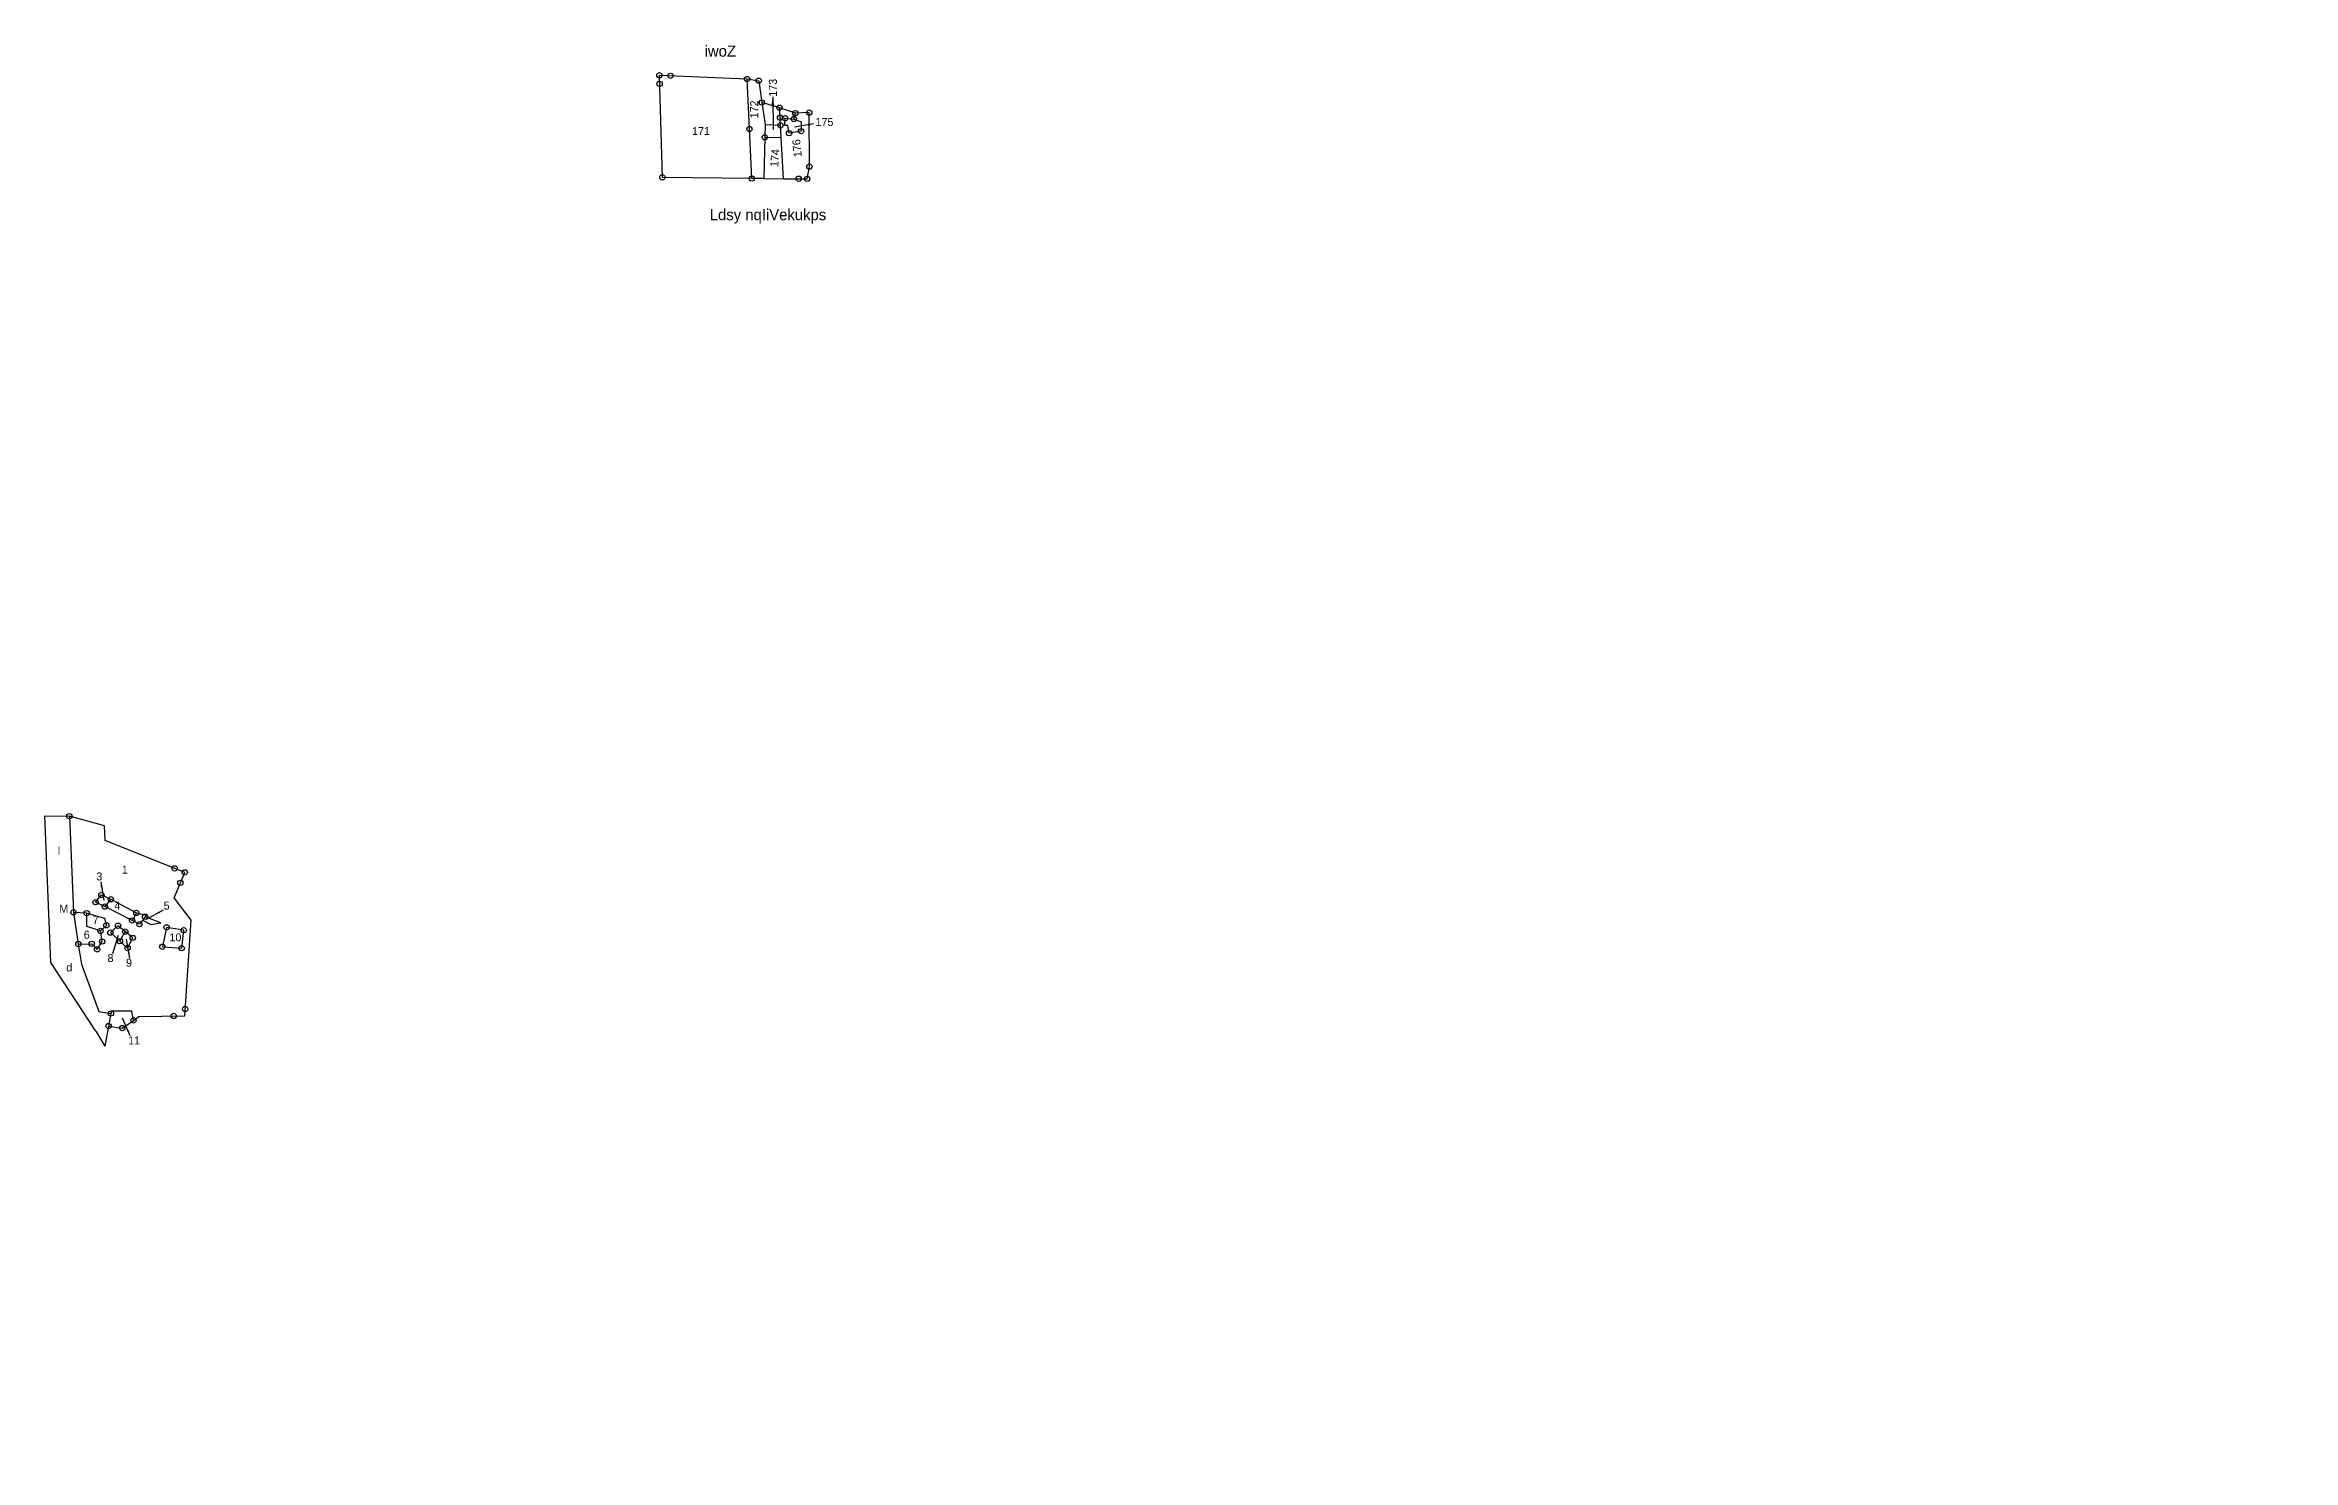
# Model space of a CAD drawing. Header units: metres. Extents: x -219 to 311408, y 87 to 1936973.
# Drawn here: x -219 to 287, y 87 to 406 of the extents above; entities that cross this region are included whole.
import ezdxf

# ---------------------------------------------------------------- set-up
doc = ezdxf.new("R2010")
doc.units = ezdxf.units.M
doc.header["$LTSCALE"] = 0.3
doc.header["$MEASUREMENT"] = 0
doc.header["$PDMODE"] = 1
doc.layers.get('0').update_dxf_attribs({"linetype": 'CONTINUOUS'})
for name, color, linetype in [('OFF', 1, 'CONTINUOUS'), ('POLY_PARCEL', 6, 'CONTINUOUS'), ('POLY_ROAD', 30, 'CONTINUOUS'), ('SYM_ARROW', 1, 'CONTINUOUS'), ('SYM_STONE', 1, 'CONTINUOUS'), ('TEXT_MAPIN', 7, 'CONTINUOUS'), ('TEXT_MAPOUT', 7, 'CONTINUOUS'), ('TEXT_PARCEL', 7, 'CONTINUOUS')]:
    doc.layers.add(name, color=color, linetype=linetype)
doc.styles.add('TEXT_MAP', font='')
doc.styles.get('TEXT_MAP').set_extended_font_data('Kruti Dev 050')
doc.dimstyles.get("Standard").update_dxf_attribs({"dimtxt": 0.18, "dimasz": 0.18, "dimexe": 0.18, "dimexo": 0.0625, "dimgap": 0.09, "dimtad": 0, "dimtih": 1, "dimtoh": 1, "dimdec": 4, "dimzin": 0, "dimdsep": 46, "dimtxsty": 'Standard', "dimcen": 0.09, "dimadec": 0, "dimazin": 0, "dimtfac": 1, "dimtdec": 4, "dimtofl": 0, "dimtmove": 0, "dimatfit": 3, "dimfxl": 0, "dimtolj": 1, "dimtzin": 0, "dimarcsym": 0})

# ---------------------------------------------------------------- blocks, each defined once
blk = doc.blocks.new('STONE')
blk.add_circle((0, 0), 0.851)
blk = doc.blocks.new('TEXTARROW')
blk.add_leader([(0.04, -0.01), (8.68, -0.01)], dimstyle='Standard', override={"dimtxt": 2.5, "dimasz": 2.5, "dimexe": 1.25, "dimexo": 0.625, "dimgap": 0.625, "dimtad": 1, "dimtih": 0, "dimtoh": 0, "dimzin": 8, "dimcen": 2.5, "dimtofl": 1})
blk = doc.blocks.new('5')
at = {"layer": 'POLY_PARCEL'}
for points in [[(-80.21, 376.06), (-80.88, 399.02), (-61.16, 398.19)], [(-60.08, 375.8), (-61.16, 398.19)], [(-61.16, 398.19), (-58.53, 397.81), (-57.83, 392.9)], [(-53.85, 391.72), (-57.83, 392.9)], [(-57.83, 392.9), (-57.11, 387.96)], [(-53.73, 389.48), (-53.85, 391.72)], [(-50.3, 390.5), (-53.85, 391.72)], [(-53.73, 389.48), (-52.59, 389.36)], [(-53.64, 387.77), (-53.73, 389.48)], [(-52.98, 375.75), (-47.63, 375.73), (-47.13, 378.48), (-47.17, 390.63), (-50.3, 390.5)], [(-50.64, 389.17), (-50.3, 390.5)], [(-57.17, 385.08), (-57.36, 375.77)], [(-57.11, 387.96), (-57.17, 385.08)], [(-57.17, 385.08), (-53.49, 385.01)], [(-57.11, 387.96), (-53.64, 387.77)], [(-53.49, 385.01), (-53.64, 387.77)], [(-52.98, 375.75), (-53.49, 385.01)], [(-50.64, 389.17), (-49.01, 388.54), (-49.01, 386.46), (-51.72, 386), (-52.02, 387.71), (-52.64, 387.75), (-52.59, 389.36)], [(-52.59, 389.36), (-50.64, 389.17)], [(-60.08, 375.8), (-80.21, 376.06)], [(-57.36, 375.77), (-60.08, 375.8)], [(-57.36, 375.77), (-52.98, 375.75)]]:
    blk.add_lwpolyline(points, dxfattribs=at)
at = {"layer": 'SYM_ARROW'}
for p, xscale, yscale, zscale, rotation in [((-55.39, 394.19), 0.8514448712787752, 0.8514448712787752, 0.8514448712787752, 271.1576039135763), ((-46.21, 388.08), 0.5, 0.5, 0.5, 189.892367860913)]:
    blk.add_blockref('TEXTARROW', p, dxfattribs=dict(at, xscale=xscale, yscale=yscale, zscale=zscale, rotation=rotation))
at = {"layer": 'SYM_STONE', "xscale": 0.7, "yscale": 0.7, "zscale": 0.7}
for p in [(-80.88, 399.02), (-78.37, 398.91), (-80.83, 397.1), (-61.16, 398.19), (-58.53, 397.81), (-57.83, 392.9), (-53.85, 391.72), (-53.73, 389.48), (-52.59, 389.36), (-50.64, 389.17), (-50.3, 390.5), (-47.17, 390.63), (-60.62, 386.92), (-57.17, 385.08), (-53.64, 387.77), (-51.72, 386), (-49.01, 386.46), (-80.21, 376.06), (-60.08, 375.8), (-49.55, 375.74), (-47.63, 375.73), (-47.13, 378.48)]:
    blk.add_blockref('STONE', p, dxfattribs=at)
at = {"layer": 'TEXT_MAPOUT', "style": 'TEXT_MAP'}
for s, p in [('iwoZ', (-70.71, 403.22)), ('Ldsy nqIiVekukps', (-69.55, 366.42))]:
    blk.add_text(s, height=2.5, dxfattribs=at).set_placement(p)
at = {"layer": 'TEXT_PARCEL', "style": 'TEXT_MAP'}
for s, rotation, p in [('173', 90, (-54.45, 394.21)), ('172', 90, (-58.66, 389.34)), ('176', 95.7144, (-48.84, 380.7)), ('174', 86.421, (-54.14, 378.34))]:
    blk.add_text(s, height=1.8, rotation=rotation, dxfattribs=at).set_placement(p)
for s, p in [('175', (-45.76, 387.61)), ('171', (-73.53, 385.58))]:
    blk.add_text(s, height=1.8, dxfattribs=at).set_placement(p)
blk = doc.blocks.new('6')
at = {"layer": 'OFF'}
for points in [[(41.47, 310.05), (46.97, 309.97)], [(52.93, 261.62), (54.93, 258.21)]]:
    blk.add_lwpolyline(points, dxfattribs=at)
at = {"layer": 'POLY_PARCEL'}
for points in [[(61.4, 264.03), (62.62, 264.88), (72.92, 265.08), (74.33, 286.57), (70.54, 291.61), (72.92, 297.32), (55.04, 304.52), (54.83, 307.81), (46.97, 309.97)], [(50.86, 288.16), (47.89, 288.32)], [(54.95, 289.63), (52.86, 290.61), (54.17, 292.25), (56.3, 291.27)], [(56.3, 291.27), (54.95, 289.63)], [(61.07, 286.51), (54.95, 289.63)], [(56.3, 291.27), (62.03, 288.2)], [(48.98, 281.2), (52, 281.24), (53.19, 280.01), (54.34, 281.77), (53.97, 284.15)], [(50.86, 288.16), (54.83, 287.05), (55.28, 285.41), (53.97, 284.15)], [(53.97, 284.15), (50.86, 285.17), (50.86, 288.16)], [(59.53, 283.99), (57.9, 285.33), (56.18, 283.78)], [(56.18, 283.78), (58.35, 281.84)], [(58.35, 281.84), (59.53, 283.99)], [(58.35, 281.84), (60.07, 280.3), (61.22, 282.59), (59.53, 283.99)], [(62.03, 288.2), (61.07, 286.51)], [(63.42, 286.57), (62.73, 285.66), (61.07, 286.51)], [(62.03, 288.2), (64.25, 287.67)], [(63.42, 286.57), (65.31, 285.62), (67.56, 285.99), (64, 287.35)], [(64, 287.35), (63.42, 286.57)], [(64.25, 287.67), (64, 287.35)], [(68.83, 284.96), (67.89, 280.59), (72.23, 280.26), (72.68, 284.31), (68.83, 284.96)], [(55.78, 262.74), (58.87, 262.29), (61.4, 264.03)], [(61.4, 264.03), (61, 266.12), (56.45, 266.07), (56.31, 265.58)]]:
    blk.add_lwpolyline(points, dxfattribs=at)
at = {"layer": 'POLY_ROAD'}
for points in [[(52.93, 261.62), (42.76, 277.03), (41.47, 310.05)], [(46.97, 309.97), (47.89, 288.32)], [(47.89, 288.32), (48.98, 281.2)], [(48.98, 281.2), (49.68, 276.7), (53.6, 266.04), (56.31, 265.58)], [(56.31, 265.58), (55.78, 262.74)], [(55.78, 262.74), (54.93, 258.21)]]:
    blk.add_lwpolyline(points, dxfattribs=at)
at = {"layer": 'SYM_ARROW', "xscale": 0.5, "yscale": 0.5, "zscale": 0.5}
for p, rotation in [((54.01, 295.25), 279.4693661054827), ((68.05, 288.83), 209.0361179715846), ((56.74, 279.08), 73.28862704733432), ((60.55, 278), 99.76333093451467), ((60.67, 260.52), 113.9786083736843)]:
    blk.add_blockref('TEXTARROW', p, dxfattribs=dict(at, rotation=rotation))
at = {"layer": 'SYM_STONE', "xscale": 0.7, "yscale": 0.7, "zscale": 0.7}
for p in [(46.97, 309.97), (70.65, 298.23), (71.94, 294.97), (72.92, 297.32), (47.89, 288.32), (50.86, 288.16), (52.86, 290.61), (54.17, 292.25), (54.95, 289.63), (56.3, 291.27), (62.03, 288.2), (53.97, 284.15), (55.28, 285.41), (56.18, 283.78), (57.9, 285.33), (59.53, 283.99), (61.07, 286.51), (61.22, 282.59), (62.73, 285.66), (64, 287.35), (68.83, 284.96), (72.68, 284.31), (48.98, 281.2), (52, 281.24), (53.19, 280.01), (54.34, 281.77), (58.35, 281.84), (60.07, 280.3), (67.89, 280.59), (72.23, 280.26), (55.78, 262.74), (56.31, 265.58), (61.4, 264.03), (70.44, 265.03), (73.01, 266.58), (58.87, 262.29)]:
    blk.add_blockref('STONE', p, dxfattribs=at)
at = {"layer": 'TEXT_MAPIN', "style": 'TEXT_MAP'}
for s, p in [('l', (44.37, 301.31)), ('M', (44.72, 288.23)), ('d', (46.27, 275.03))]:
    blk.add_text(s, height=1.8, dxfattribs=at).set_placement(p)
at = {"layer": 'TEXT_PARCEL', "style": 'TEXT_MAP'}
for s, p in [('1', (58.77, 297.03)), ('3', (53.03, 295.51)), ('4', (57.1, 288.95)), ('5', (68.17, 288.95)), ('6', (50.2, 282.4)), ('7', (52.22, 285.73)), ('10', (69.48, 281.81)), ('8', (55.55, 277.15)), ('9', (59.72, 276.1)), ('11', (60.19, 258.62))]:
    blk.add_text(s, height=1.8, dxfattribs=at).set_placement(p)

msp = doc.modelspace()

# ---------------------------------------------------------------- linework, layer by layer
at = {"layer": 'POLY_PARCEL'}
for p in [(197.06, 400.49), (286.59, 400.19), (167.5, 397.42), (182.95, 397.26), (186.15, 390.43), (193.18, 393.43), (194.08, 390.02), (196.2, 392.69), (198.17, 394.39), (199.48, 390.28), (242.39, 391.92), (246.14, 390.18), (245.25, 388.31), (196.36, 379.83), (235.4, 382.26), (62.32, 374.99), (74.03, 374.55), (77.29, 377.86), (80.86, 377.95), (82.4, 375.2), (155.82, 377.96), (171.19, 374.87), (185.37, 376.26), (209.02, 377.68), (238.26, 379.25), (275.97, 376.16), (77.56, 374), (82.65, 370.73), (155.51, 372.85), (184.78, 372.2), (191.29, 369.76), (198.96, 369.66), (222.01, 371.32), (77.66, 367.95), (156.74, 368.36), (181.92, 364.16), (185.99, 365.03), (197.02, 368.15), (157.33, 361.23), (178.06, 362.28), (208.32, 360.76), (153.81, 357.05), (197.24, 354.63), (232.43, 354.8), (158.55, 350.09), (210.58, 349.27), (170.5, 347.51), (190.37, 346.19), (199.8, 338.43), (222.11, 334.1), (227.12, 338.17), (240.65, 334.15), (172.34, 332.35), (198.1, 330.26), (247.61, 331.47), (263.67, 330.74), (197.07, 326.22), (200.58, 328.1), (256.39, 327.55), (188.83, 320.55), (200.43, 319.81), (262.47, 323.33), (171.52, 316.66), (234.87, 317.22), (170.16, 300.88), (197.8, 301.62), (211.59, 298.86), (249.27, 302.68), (198.87, 297.8), (54.58, 290.95), (58.55, 288.9), (138.85, 289.29), (230.49, 292.56), (45.49, 284.29), (51.18, 284.19), (52.96, 286.16), (57.85, 283.6), (62.5, 286.94), (64.91, 286.49), (69.22, 287.15), (124.79, 287.12), (168.47, 283.52), (59.76, 282.16), (70.41, 282.63), (238.59, 274.05), (197.29, 269.63), (212.51, 272.84), (58.71, 264.22), (164.36, 264.8), (230.84, 266.92), (192.47, 255.97), (194.51, 257.03), (159.72, 249.52), (217.59, 252.22), (195.16, 238.32), (160.21, 234.75), (189.47, 237.5), (213.95, 236.37), (132, 228.3), (188.75, 231.8), (154.3, 223.88), (188.57, 224.01), (187.8, 214.88), (134.23, 208.05), (160.05, 209.13), (200.87, 207.38), (188.97, 206.32), (163.43, 197.11), (183.16, 195.46), (131.53, 188.36), (137.49, 187.25), (183.99, 191.52), (187.28, 190.73), (190.2, 189.8), (154.87, 185.6), (178.81, 178.27), (199.21, 181.86), (182.64, 172.27), (178.02, 168.88), (151.5, 164.66), (135.59, 159.03), (149.02, 151.72), (197.85, 155.12), (142.4, 151.17), (162.58, 151.36), (163.33, 143.31), (155.9, 137.44), (166.72, 138.66), (183.52, 139.55), (197.57, 139.43), (167.19, 134.59), (151.95, 126.58), (160.73, 122.96), (180.2, 124.69), (146.54, 115.1), (190.4, 114.83), (136.7, 108.76), (163.71, 97.2), (154.06, 87.78), (175.02, 87.45)]:
    msp.add_point(p, dxfattribs=at)

# ---------------------------------------------------------------- block references
for name, p in [('5', (0, 0)), ('6', (-260.56, -77.65))]:
    msp.add_blockref(name, p)

doc.saveas('drawing.dxf')
